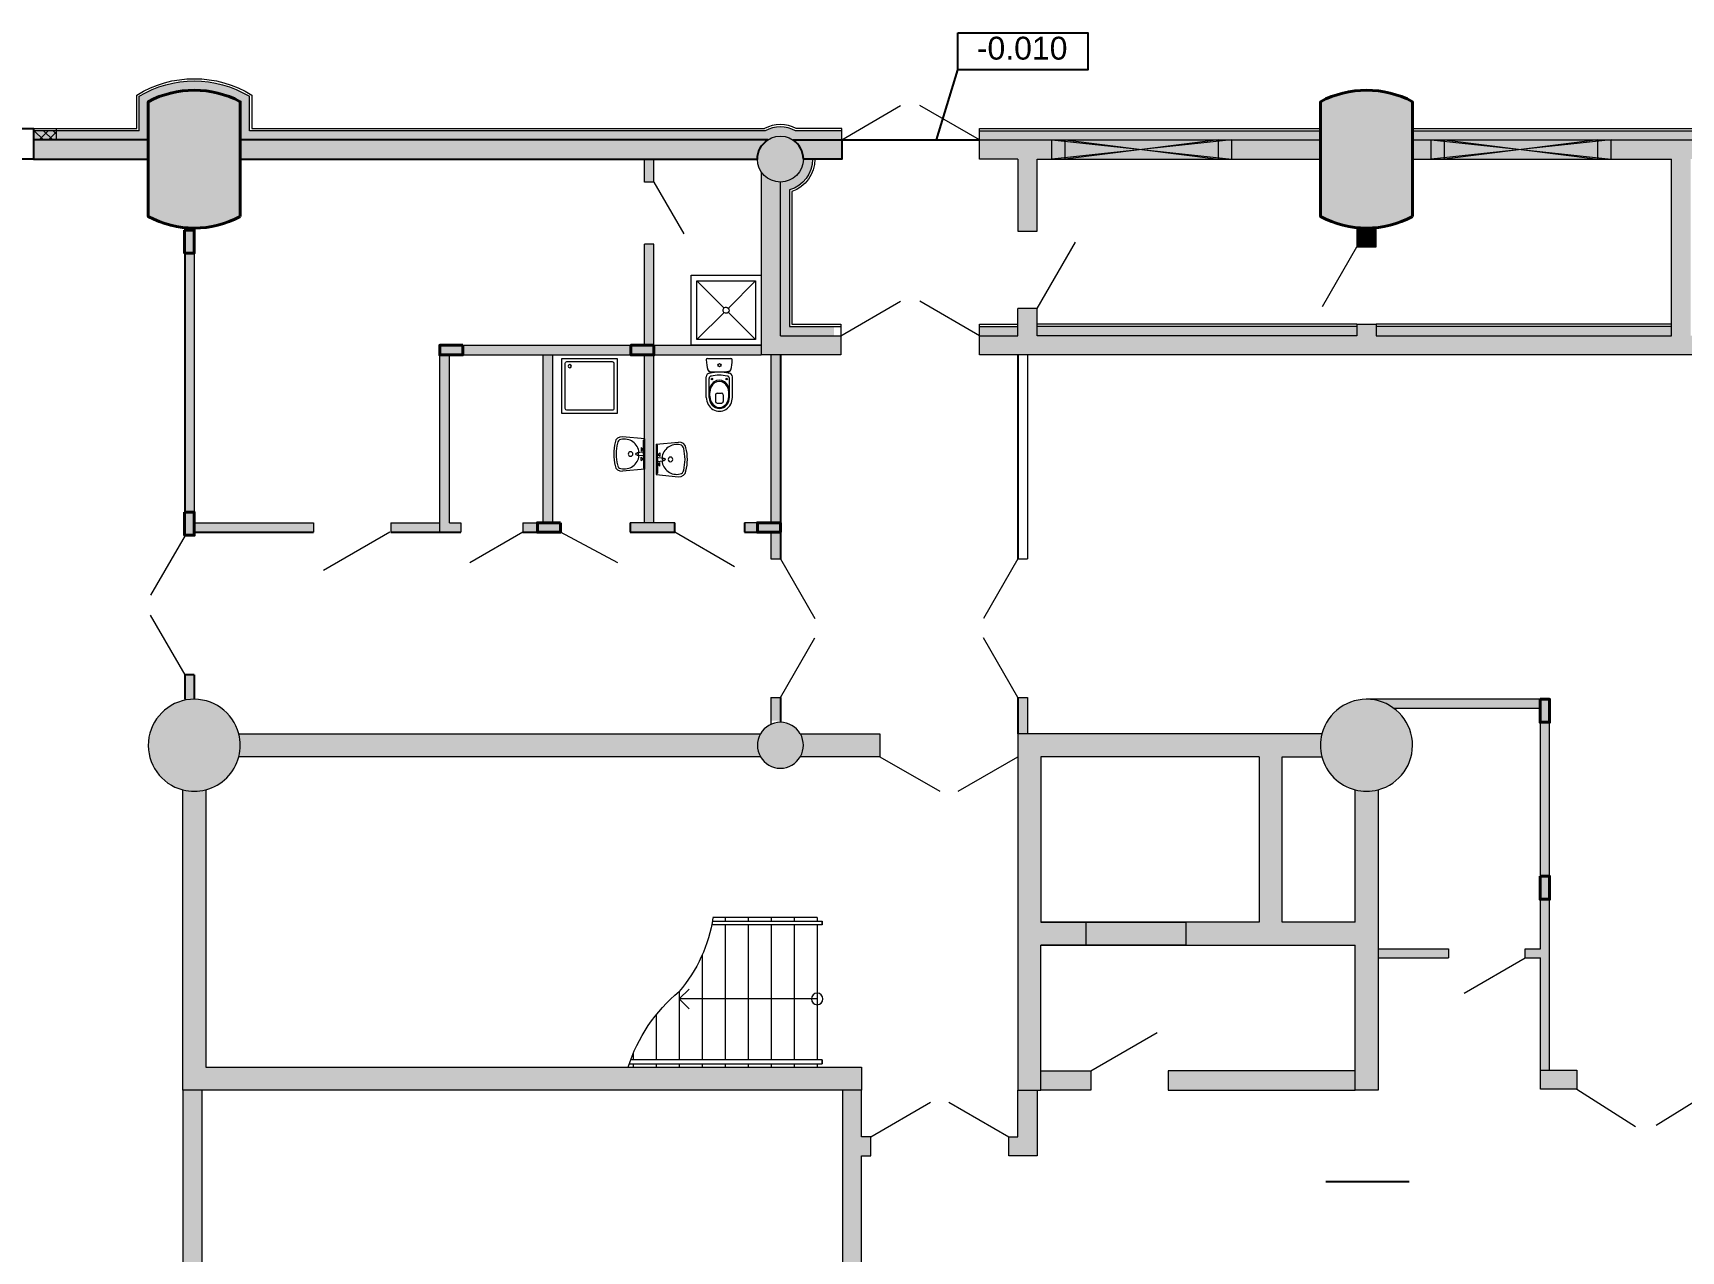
# Model space of a CAD drawing. Header units: millimetres. Extents: x 72919 to 485785, y -53256 to 338519.
# Drawn here: x 303880 to 325390, y 233304 to 249202 of the extents above; entities that cross this region are included whole.
import ezdxf
from ezdxf.enums import TextEntityAlignment as Align

# ---------------------------------------------------------------- set-up
doc = ezdxf.new("R2010")
doc.units = ezdxf.units.MM
doc.linetypes.add('CONTI', pattern=[0])
for name, color, linetype, lineweight in [('door', 177, 'Continuous', 9), ('equipments', 137, 'CONTI', 20), ('lifts', 7, 'Continuous', 35), ('stairs', 4, 'Continuous', 5), ('wall', 5, 'Continuous', 40)]:
    doc.layers.add(name, color=color, linetype=linetype, lineweight=lineweight)
doc.styles.add('STW_ARIAL', font='arial.ttf')

# ---------------------------------------------------------------- blocks, each defined once
blk = doc.blocks.new('Пилон 1')
at = {"layer": 'wall', "lineweight": 9, "ltscale": 400, "true_color": 0x000000}
h = blk.add_hatch(color=18, dxfattribs=at)
h.dxf.hatch_style = 1
edge = h.paths.add_edge_path()
edge.add_line((600, -750), (600, 750))
edge.add_arc((0, -375), 1275, 61.9275, 118.0725)
edge.add_line((-600, 750), (-600, -750))
edge.add_arc((0, 375), 1275, 241.9275, 298.0725)
at = {"layer": 'wall', "color": 0, "ltscale": 400}
blk.add_lwpolyline([(600, -750), (600, 750, 0.25), (-600, 750), (-600, -750, 0.25), (600, -750)], format="xyb", dxfattribs=at)
blk = doc.blocks.new('цуа43')
at = {"color": 0, "lineweight": 18}
for p, q in [((-237671, 1311773), (-237671, 1311728)), ((-237371, 1311773), (-237371, 1311728)), ((-237071, 1311773), (-237071, 1311728)), ((-236771, 1311773), (-236771, 1311728)), ((-236471, 1311773), (-236471, 1311728)), ((-237671, 1311678), (-237671, 1309917)), ((-237371, 1311678), (-237371, 1309917)), ((-237071, 1311678), (-237071, 1309917)), ((-236771, 1311678), (-236771, 1309917)), ((-236471, 1311678), (-236471, 1309917)), ((-236171, 1311287), (-236171, 1309917)), ((-237671, 1310712), (-235871, 1310712)), ((-235871, 1310809), (-235871, 1309917)), ((-235571, 1310505), (-235571, 1309917)), ((-235271, 1310002), (-235271, 1309917)), ((-237671, 1309867), (-237671, 1309824)), ((-237371, 1309867), (-237371, 1309824)), ((-237071, 1309867), (-237071, 1309824)), ((-236771, 1309867), (-236771, 1309824)), ((-236471, 1309867), (-236471, 1309824)), ((-236171, 1309867), (-236171, 1309824)), ((-235871, 1309867), (-235871, 1309824)), ((-235571, 1309867), (-235571, 1309824)), ((-235271, 1309867), (-235271, 1309824))]:
    blk.add_line(p, q, dxfattribs=at)
at = {"color": 0}
for q in [(-235999, 1310839), (-235999, 1310584)]:
    blk.add_line((-235871, 1310712), q, dxfattribs=at)
at = {"color": 0, "ltscale": 100000}
for points in [[(-237736, 1311678), (-237736, 1311728)], [(-236304, 1311728), (-237736, 1311728), (-237736, 1311678), (-236295, 1311678)], [(-237671, 1311773), (-236311, 1311773)], [(-237736, 1309917), (-237736, 1309867)], [(-235220, 1309867), (-237736, 1309867), (-237736, 1309917), (-235238, 1309917)]]:
    blk.add_lwpolyline(points, dxfattribs=at)
at = {"color": 0, "lineweight": 18}
blk.add_circle((-237671, 1310712), 75.5, dxfattribs=at)
for centre, radius, start, end in [((-234418, 1312055), 1914, 188.4809, 220.614), ((-237218, 1309182), 2113, 17.6544, 50.3894)]:
    blk.add_arc(centre, radius, start, end, dxfattribs=at)
blk = doc.blocks.new('ваааа')
at = {"layer": 'equipments'}
for p, q in [((-369642, -1782120), (-369672, -1782444)), ((-369201, -1782120), (-369642, -1782120)), ((-369621, -1782139), (-369642, -1782120)), ((-369450, -1782139), (-369621, -1782139)), ((-369518, -1782170), (-369493, -1782145)), ((-369518, -1782170), (-369468, -1782170)), ((-369468, -1782170), (-369493, -1782145)), ((-369450, -1782139), (-369450, -1782154)), ((-369421, -1782139), (-369450, -1782139)), ((-369450, -1782154), (-369439, -1782231)), ((-369421, -1782139), (-369393, -1782139)), ((-369393, -1782154), (-369402, -1782231)), ((-369393, -1782139), (-369221, -1782139)), ((-369393, -1782139), (-369393, -1782154)), ((-369378, -1782170), (-369353, -1782145)), ((-369328, -1782170), (-369378, -1782170)), ((-369328, -1782170), (-369353, -1782145)), ((-369221, -1782139), (-369201, -1782120)), ((-369201, -1782120), (-369171, -1782444))]:
    blk.add_line(p, q, dxfattribs=at)
blk.add_circle((-369421, -1782231), 18.6, dxfattribs=at)
for centre, radius, start, end in [((-369425, -1782416), 213, 94.8865, 193.5636), ((-369418, -1782416), 213, 346.4205, 84.8429), ((-369572, -1782453), 100, 174.8668, 259.4494), ((-369421, -1782326), 33.3, 89.9999, 269.9999), ((-369421, -1782326), 33.3, 269.9999, 89.9999), ((-369271, -1782453), 100, 280.5504, 5.133), ((-369568, -1782454), 65, 190.4709, 259.3154), ((-369421, -1781831), 740, 256.7936, 269.992), ((-369418, -1781846), 691, 256.4574, 269.7643), ((-369424, -1781846), 691, 270.2355, 283.5424), ((-369421, -1781831), 740, 270.0079, 283.2062), ((-369274, -1782454), 65, 280.6844, 349.5289)]:
    blk.add_arc(centre, radius, start, end, dxfattribs=at)
blk = doc.blocks.new('цукенгш')
at = {"layer": 'equipments'}
for p, q in [((-371910, -1780247), (-371910, -1780840)), ((-371295, -1780226), (-371888, -1780226)), ((-371274, -1780840), (-371274, -1780247)), ((-371888, -1780861), (-371295, -1780861))]:
    blk.add_line(p, q, dxfattribs=at)
blk.add_lwpolyline([(-371952, -1780184), (-371952, -1780904), (-371232, -1780904), (-371232, -1780184)], close=True, dxfattribs=at)
blk.add_circle((-371334, -1780802), 21.2, dxfattribs=at)
for centre, start, end in [((-371888, -1780247), 90.0001, 180.0001), ((-371295, -1780247), 0.0001, 90.0001), ((-371888, -1780840), 180.0001, 270.0001), ((-371295, -1780840), 270.0001, 0.0001)]:
    blk.add_arc(centre, 21.2, start, end, dxfattribs=at)
blk = doc.blocks.new('пренпее')
at = {"layer": 'equipments'}
for p, q in [((-370214, -1782523), (-370482, -1782523)), ((-370214, -1782561), (-370462, -1782561)), ((-370229, -1782571), (-370278, -1782571)), ((-370269, -1782724), (-370269, -1782664)), ((-370249, -1782644), (-370160, -1782644)), ((-370249, -1782744), (-370161, -1782744)), ((-370141, -1782724), (-370140, -1782664)), ((-370214, -1782864), (-370483, -1782864)), ((-370214, -1782827), (-370463, -1782826)), ((-370229, -1782817), (-370278, -1782817))]:
    blk.add_line(p, q, dxfattribs=at)
for centre, radius in [((-370635, -1782690), 20), ((-370453, -1782597), 10), ((-370454, -1782790), 10)]:
    blk.add_circle(centre, radius, dxfattribs=at)
for centre, radius, start, end in [((-370703, -1782543), 20, 89.9389, 179.9389), ((-370721, -1783066), 543, 74.2418, 88.1438), ((-370482, -1782571), 47.9, 89.9389, 179.1236), ((-373897, -1782689), 3177, 357.2325, 2.6453), ((-370577, -1782566), 23.8, 8.4054, 81.4725), ((-371863, -1782691), 1316, 354.2712, 5.6067), ((-370541, -1782564), 12.3, 173.1661, 332.2117), ((-369976, -1782694), 568, 167.4216, 192.454), ((-370097, -1782694), 408, 165.0277, 194.8502), ((-370462, -1782591), 30, 89.9389, 179.9389), ((-370249, -1782664), 20, 89.9389, 179.9389), ((-370249, -1782724), 20, 179.9389, 269.9389), ((-370161, -1782724), 20, 269.9389, 359.9389), ((-370160, -1782664), 20, 359.9389, 89.9389), ((-370704, -1782843), 20, 179.9389, 269.9389), ((-370720, -1782320), 543, 271.7341, 285.6361), ((-370577, -1782819), 23.8, 278.4054, 351.4725), ((-370542, -1782821), 12.2, 24.5514, 187.3037), ((-370483, -1782816), 47.9, 179.9389, 269.9389), ((-370463, -1782796), 30, 179.9389, 269.9389)]:
    blk.add_arc(centre, radius, start, end, dxfattribs=at)
for centre, major_axis, ratio, start_param, end_param in [((-370214, -1782694), (180, 0), 0.945693, 4.712389, 7.853982), ((-370282, -1782694), (158, 0), 0.838996, 1.570796, 4.712389), ((-370278, -1782694), (146, 0), 0.838114, 1.570796, 4.712389), ((-370229, -1782694), (146, 0), 0.838114, 4.712389, 7.853982), ((-370214, -1782694), (143, 0), 0.925942, -1.570796, 1.570796)]:
    blk.add_ellipse(centre, major_axis=major_axis, ratio=ratio, start_param=start_param, end_param=end_param, dxfattribs=at)
blk = doc.blocks.new('Душевая кабинка-2D - Душевая кабинка-2D-197584-Уровень 1')
at = {"layer": 'equipments'}
for p, q in [((915, 0), (0, 0)), ((0, 0), (0, -915)), ((915, -915), (915, 0)), ((430, -430), (75, -75)), ((840, -75), (75, -75)), ((75, -75), (75, -840)), ((485, -430), (840, -75)), ((840, -840), (840, -75)), ((75, -840), (429, -486)), ((840, -840), (486, -486)), ((75, -840), (840, -840)), ((0, -915), (915, -915))]:
    blk.add_line(p, q, dxfattribs=at)
for start, end in [(0, 180), (180, 0)]:
    blk.add_arc((457, -457), 40, start, end, dxfattribs=at)
blk = doc.blocks.new('сердечник для 125')
at = {"lineweight": 40, "ltscale": 200, "true_color": 0x000000}
h = blk.add_hatch(color=18, dxfattribs=at)
h.dxf.hatch_style = 1
h.paths.add_polyline_path([(-779283, 728683), (-779583, 728683), (-779583, 728558), (-779283, 728558)])
at = {"color": 18, "lineweight": 40, "true_color": 0x000000}
blk.add_lwpolyline([(-779283, 728683), (-779583, 728683), (-779583, 728558), (-779283, 728558)], close=True, dxfattribs=at)
at = {"ltscale": 0.740741}
for points in [[(-779408, 728682), (-779408, 728683)], [(-779283, 728558), (-779283, 728558)]]:
    blk.add_lwpolyline(points, dxfattribs=at)

msp = doc.modelspace()

# ---------------------------------------------------------------- hatches: boundary and pattern name
at = {"ltscale": 500, "true_color": 0x000000}
h = msp.add_hatch(color=18, dxfattribs=at)
h.dxf.hatch_style = 1
h.paths.add_polyline_path([(303885.43379, 247554.99944), (305385.43379, 247554.99944), (305385.43379, 247804.99944), (303885.43379, 247804.99944)])
edge = h.paths.add_edge_path()
edge.add_line((306585.43379, 247554.99944), (313335.43379, 247554.99944))
edge.add_arc((313635.43379, 247554.99944), 300, 123.557309762, 180, ccw=False)
edge.add_line((313469.60255, 247804.99944), (306585.43379, 247804.99944))
edge.add_line((306585.43379, 247804.99944), (306585.43379, 247554.99944))
edge = h.paths.add_edge_path()
edge.add_line((313801.26502, 247804.99944), (314435.79482, 247804.99944))
edge.add_line((314435.79482, 247804.99944), (314435.79482, 247554.99944))
edge.add_line((314435.79482, 247554.99944), (313935.43379, 247554.99944))
edge.add_arc((313635.43379, 247554.99944), 300, 0, 56.442690238)
h = msp.add_hatch(color=18, dxfattribs=at)
h.dxf.hatch_style = 1
edge = h.paths.add_edge_path()
edge.add_arc((313635.43379, 247554.99944), 300, 0, 360)
h = msp.add_hatch(color=18, dxfattribs=at)
h.dxf.hatch_style = 1
edge = h.paths.add_edge_path()
edge.add_line((316735.43379, 245604.99944), (316735.43379, 245249.90421))
edge.add_line((316735.43379, 245249.90421), (316235.79482, 245249.90421))
edge.add_line((316235.79482, 245249.90421), (316235.79482, 244999.99944))
edge.add_line((316235.79482, 244999.99944), (336810.43379, 244999.99944))
edge.add_arc((336810.43379, 180914.99944), 64085, 85.6788121168, 90, ccw=False)
edge.add_line((341639.07698, 244817.82747), (341256.89636, 239961.76227))
edge.add_arc((341438.73584, 239723.15296), 300, 75.905931782, 127.31031473, ccw=False)
edge.add_line((341511.79022, 240014.12213), (342065.58528, 247050.75548))
edge.add_line((342065.58528, 247050.75548), (341822.02047, 247142.34489))
edge.add_line((341822.02047, 247142.34489), (341658.69185, 245067.05801))
edge.add_arc((336810.43379, 180914.99944), 64335, 85.6781172668, 89.9999999998)
edge.add_line((336810.43379, 245249.99944), (336710.43379, 245249.99944))
edge.add_line((336710.43379, 245249.99944), (336710.43379, 245399.99944))
edge.add_line((336710.43379, 245399.99944), (336460.43379, 245399.99944))
edge.add_line((336460.43379, 245399.99944), (336460.43379, 245249.99944))
edge.add_line((336460.43379, 245249.99944), (333135.43379, 245249.99944))
edge.add_line((333135.43379, 245249.99944), (333135.43379, 245399.99944))
edge.add_line((333135.43379, 245399.99944), (332885.43379, 245399.99944))
edge.add_line((332885.43379, 245399.99944), (332885.43379, 245249.99944))
edge.add_line((332885.43379, 245249.99944), (329560.43379, 245249.99944))
edge.add_line((329560.43379, 245249.99944), (329560.43379, 245399.99944))
edge.add_line((329560.43379, 245399.99944), (329310.43379, 245399.99944))
edge.add_line((329310.43379, 245399.99944), (329310.43379, 245249.99944))
edge.add_line((329310.43379, 245249.99944), (325515.43379, 245249.99944))
edge.add_line((325515.43379, 245249.99944), (325515.43379, 247554.99944))
edge.add_line((325515.43379, 247554.99944), (328260.43379, 247554.99944))
edge.add_line((328260.43379, 247554.99944), (328394.60255, 247804.99944))
edge.add_line((328394.60255, 247804.99944), (321885.43379, 247804.99944))
edge.add_line((321885.43379, 247804.99944), (321885.43379, 247554.99944))
edge.add_line((321885.43379, 247554.99944), (325265.43379, 247554.99944))
edge.add_line((325265.43379, 247554.99944), (325265.43379, 245249.99944))
edge.add_line((325265.43379, 245249.99944), (321410.43379, 245249.99944))
edge.add_line((321410.43379, 245249.99944), (321410.43379, 245399.99944))
edge.add_line((321410.43379, 245399.99944), (321160.43379, 245399.99944))
edge.add_line((321160.43379, 245399.99944), (321160.43379, 245249.99944))
edge.add_line((321160.43379, 245249.99944), (316985.43379, 245249.99944))
edge.add_line((316985.43379, 245249.99944), (316985.43379, 245604.99944))
edge.add_line((316985.43379, 245604.99944), (316735.43379, 245604.99944))
h.paths.add_polyline_path([(329476.26502, 247804.99944), (329610.43379, 247554.99944), (332885.43379, 247554.99944), (332885.43379, 246409.99944), (333135.43379, 246409.99944), (333135.43379, 247554.99944), (335985.43379, 247554.99944), (335985.43379, 247804.99944)])
h = msp.add_hatch(color=18, dxfattribs=at)
h.dxf.hatch_style = 1
h.paths.add_polyline_path([(316239.79482, 247804.99944), (320685.43379, 247804.99944), (320685.43379, 247554.99944), (316985.43379, 247554.99944), (316985.43379, 246614.99944), (316735.43379, 246614.99944), (316735.43379, 247554.99944), (316239.79482, 247554.99944)])
h = msp.add_hatch(color=18, dxfattribs=at)
h.dxf.hatch_style = 1
h.paths.add_polyline_path([(316239.79482, 247804.99944), (320685.43379, 247804.99944), (320685.43379, 247554.99944), (316985.43379, 247554.99944), (316985.43379, 246614.99944), (316735.43379, 246614.99944), (316735.43379, 247554.99944), (316239.79482, 247554.99944)])
h = msp.add_hatch(color=18, dxfattribs=at)
h.dxf.hatch_style = 1
h.paths.add_polyline_path([(311860.43376, 247554.99931), (311860.43379, 247257.21515), (311985.45303, 247257.24781), (311985.45301, 247554.99957)])
h = msp.add_hatch(color=18, dxfattribs=at)
h.dxf.hatch_style = 1
h.paths.add_polyline_path([(313385.43377, 247389.16823), (313385.43377, 244999.99944), (314425.79482, 244999.99944), (314425.79482, 245249.99944), (313635.43379, 245249.99944), (313635.43379, 247254.99944)])
h = msp.add_hatch(color=18, dxfattribs=at)
h.dxf.hatch_style = 1
h.paths.add_polyline_path([(321285.43379, 246654.99944, -0.024554171), (321160.43379, 246661.14169), (321160.43379, 246409.99944), (321285.43379, 246409.99944)])
h.paths.add_polyline_path([(321410.43379, 246661.14169, -0.024554171), (321285.43379, 246654.99944), (321285.43379, 246409.99944), (321410.43379, 246409.99944)])
h = msp.add_hatch(color=18, dxfattribs=at)
h.dxf.hatch_style = 1
h.paths.add_polyline_path([(305860.36544, 246327.86103), (305860.30704, 242944.9843), (305985.32628, 242945.01696), (305985.38468, 246327.86129)])
h = msp.add_hatch(color=18, dxfattribs=at)
h.dxf.hatch_style = 1
h.paths.add_polyline_path([(309190.22575, 242810.03445), (309195.22405, 242810.01685), (309195.22405, 245124.99943), (311860.30663, 245125.20819), (311865.43378, 246445.34751), (311985.43378, 246445.34752), (311985.43377, 245124.99928), (313385.43377, 245124.99928), (313385.43379, 244999.99944), (313635.43379, 244999.99944), (313635.43379, 242339.8972), (313510.43379, 242339.8972), (313510.43379, 242684.99944), (313165.88046, 242684.99944), (313165.88046, 242810.01685), (313510.43379, 242810.01685), (313510.43378, 244999.99944), (311985.43378, 244999.99944), (311985.43378, 242810.01685), (312255.88046, 242810.01685), (312255.88046, 242684.99944), (311674.88046, 242684.99944), (311674.88046, 242810.01685), (311865.43378, 242810.01685), (311865.43378, 244999.99944), (310665.25079, 244999.99944), (310665.25079, 242810.01685), (310764.88046, 242810.01685), (310764.88046, 242684.99944), (310274.88046, 242684.99944), (310274.88046, 242810.01685), (310545.2508, 242810.01685), (310545.2508, 244999.99943), (309315.22405, 244999.99943), (309315.22405, 242810.01685), (309464.88046, 242810.01685), (309464.88046, 242684.99944), (309190.22575, 242685.01704)])
h.paths.add_polyline_path([(307532.99053, 242810.01685), (307532.99053, 242684.99944), (307539.99053, 242684.99944), (307539.99053, 242810.01685)])
h = msp.add_hatch(color=18, dxfattribs=at)
h.dxf.hatch_style = 1
h.paths.add_polyline_path([(305985.43392, 242682.17102), (307540.00686, 242682.11262), (307539.9742, 242807.13186), (305985.43366, 242807.19026)])
h = msp.add_hatch(color=18, dxfattribs=at)
h.dxf.hatch_style = 1
h.paths.add_polyline_path([(308549.99066, 242682.17102), (309190.24038, 242682.11262), (309190.20772, 242807.13186), (308549.9904, 242807.19026)])
h = msp.add_hatch(color=18, dxfattribs=at)
h.dxf.hatch_style = 1
h.paths.add_polyline_path([(305855.4354, 240824.99931), (305855.43542, 240499.38545), (305980.45466, 240499.41811), (305980.45464, 240824.99957)])
h = msp.add_hatch(color=18, dxfattribs=at)
h.dxf.hatch_style = 1
h.paths.add_polyline_path([(306135.43266, 239323.82301, -0.126967821), (305835.43354, 239323.82278), (305835.43354, 235405.71775), (314695.10631, 235405.22451), (314695.10631, 235704.72885), (306135.43266, 235704.72703)])
h.paths.add_polyline_path([(306567.06518, 240053.22108, 1.7537420846), (305835.43354, 239323.82278, 0.1260941092), (306133.43266, 239323.31048, 0.2739200187), (306566.66624, 239755.22102, 0.1260944473)])
h.paths.add_polyline_path([(313375.80747, 240055.22146), (306566.55184, 240055.22111, -0.1269682562), (306566.66624, 239755.22102), (313375.43337, 239755.22091, -0.2679500065)])
h.paths.add_polyline_path([(313896.19576, 240053.22108, 0.5790818741), (313375.80747, 240055.22146, 0.2679500065), (313375.43337, 239755.22091, 0.5781808905), (313895.42185, 239755.2209, 0.2658910798)])
h.paths.add_polyline_path([(314935.43253, 240055.22154), (313895.04773, 240055.22149, -0.2679500434), (313895.42185, 239755.2209), (314935.43253, 239755.22088)])
h.paths.add_polyline_path([(320704.3146, 240055.22108), (316735.43216, 240055.22121), (316735.4329, 239755.22121), (316735.43253, 235405.22495), (317035.44316, 235405.38605), (317035.44316, 237294.986), (317625.44323, 237294.986), (321135.43379, 237294.986), (321135.43379, 235405.11182), (321435.43379, 235405.09478), (321435.43379, 239323.82301, -0.1269682081), (321135.43379, 239323.82301), (321135.43379, 237595.0353), (320185.44347, 237595.0353), (320185.44347, 239755.22086), (320704.20025, 239755.22086, -0.1269683124)])
h.paths.add_polyline_path([(319885.44323, 239755.22086), (319885.44323, 237595.0353), (317035.44323, 237595.0353), (317035.44323, 239755.22086)], flags=16)
h.paths.add_polyline_path([(320704.3146, 240055.22108, 0.1269683124), (320704.20025, 239755.22086, 0.2729956962), (321135.43379, 239323.82301, 0.1260944963), (321433.43379, 239323.31048, 1.7537401925)])
h = msp.add_hatch(color=18, dxfattribs=at)
h.dxf.hatch_style = 1
h.paths.add_polyline_path([(313505.4354, 240529.89707), (313505.43542, 240225.42809), (313630.45466, 240225.46074), (313630.45464, 240529.89733)])
h = msp.add_hatch(color=18, dxfattribs=at)
h.dxf.hatch_style = 1
h.paths.add_polyline_path([(316730.43377, 240529.89707), (316730.4338, 240055.20489), (316855.45304, 240055.23754), (316855.45302, 240529.89733)])
h = msp.add_hatch(color=18, dxfattribs=at)
h.dxf.hatch_style = 1
h.paths.add_polyline_path([(323674.89679, 240504.99944), (321301.74479, 240504.99944, -0.1554377598), (321645.80311, 240384.99944), (323554.91681, 240384.99944), (323554.94951, 240132.9742), (323674.91588, 240359.23731)])
h.paths.add_polyline_path([(323674.91588, 240359.23731), (323554.94951, 240132.9742), (323554.97909, 239904.99944), (323674.97537, 239904.99944)])
h.paths.add_polyline_path([(323674.97537, 239904.99944), (323554.97909, 239904.99944), (323555.32353, 237250.10206), (323355.19219, 237250.10206), (323355.19219, 237130.10206), (323555.3391, 237130.10206), (323555.53047, 235665.0027), (323675.53068, 235665.0027)])
h = msp.add_hatch(color=18, dxfattribs=at)
h.dxf.hatch_style = 1
h.paths.add_polyline_path([(322355.19219, 237250.10206), (321435.43379, 237250.10206), (321435.43379, 237130.10206), (322355.19219, 237130.10206)])
h.paths.add_polyline_path([(321135.43379, 235655.38605), (318695.43379, 235655.38605), (318695.43379, 235405.38605), (321135.43379, 235405.38605)])
h = msp.add_hatch(color=18, dxfattribs=at)
h.dxf.hatch_style = 1
h.paths.add_polyline_path([(317350.35331, 235655.38605), (317035.44316, 235655.38605), (317035.44316, 235405.38605), (317565.00324, 235405.38605, 0.1389502966)])
h.paths.add_polyline_path([(317685.43379, 235655.38605), (317350.35331, 235655.38605, -0.1389502966), (317565.00324, 235405.38605), (317685.43379, 235405.38605)])
h.paths.add_polyline_path([(316985.43379, 235405.3592), (316735.43379, 235405.09468), (316735.43379, 234795.09468), (316615.26942, 234795.09468), (316615.26942, 234699.82668, 0.1702955707), (316985.43379, 234548.14957)])
h.paths.add_polyline_path([(316615.26942, 234699.82668), (316615.26942, 234545.09468), (316985.43379, 234545.09468), (316985.43379, 234548.14957, -0.1702955707)])
h = msp.add_hatch(color=18, dxfattribs=at)
h.dxf.hatch_style = 1
h.paths.add_polyline_path([(324030.43365, 235665.00272), (323555.53047, 235665.0027), (323555.56313, 235415.0027), (324030.43392, 235415.00272)])
h = msp.add_hatch(color=18, dxfattribs=at)
h.dxf.hatch_style = 1
h.paths.add_polyline_path([(305835.43354, 235405.71775), (305835.43354, 232514.80693), (306085.43354, 232537.84224), (306085.43354, 235405.4961)])
h = msp.add_hatch(color=18, dxfattribs=at)
h.dxf.hatch_style = 1
edge = h.paths.add_edge_path()
edge.add_line((314815.26942, 234795.09468), (314695.10631, 234795.22451))
edge.add_line((314695.10631, 234795.22451), (314695.10631, 235405.22451))
edge.add_line((314695.10631, 235405.22451), (314445.10631, 235405.22451))
edge.add_line((314445.10631, 235405.22451), (314445.10631, 232505.22451))
edge.add_line((314445.10631, 232505.22451), (313801.26852, 232505.09468))
edge.add_arc((313635.43228, 232255.098), 300, -0.000634523, 56.441542693, ccw=False)
edge.add_line((313935.43228, 232255.09468), (314695.10631, 232255.22451))
edge.add_line((314695.10631, 232255.22451), (314695.10631, 234545.22451))
edge.add_line((314695.10631, 234545.22451), (314815.26942, 234545.09468))
edge.add_line((314815.26942, 234545.09468), (314815.26942, 234795.09468))
edge = h.paths.add_edge_path()
edge.add_line((313469.59603, 232505.09468), (310385.3604, 232505.09468))
edge.add_line((310385.3604, 232505.09468), (310005.3604, 232505.09468))
edge.add_line((310005.3604, 232505.09468), (307625.38653, 232505.09468))
edge.add_line((307625.38653, 232505.09468), (307625.3894, 232255.09468))
edge.add_line((307625.3894, 232255.09468), (310005.3604, 232255.09468))
edge.add_line((310005.3604, 232255.09468), (310385.3604, 232255.09333))
edge.add_line((310385.3604, 232255.09333), (310385.3604, 232255.09468))
edge.add_line((310385.3604, 232255.09468), (313335.43228, 232255.09468))
edge.add_arc((313635.43228, 232255.098), 300, 123.558457551, 180.000634474, ccw=False)
h.paths.add_polyline_path([(310385.3604, 232254.99944), (310005.3604, 232254.99944), (310005.3604, 232255.09468), (310385.3604, 232255.09468)])
edge = h.paths.add_edge_path()
edge.add_line((306625.38653, 232505.09468), (306151.87652, 232505.09468))
edge.add_arc((305985.43531, 232255.50036), 300, -0.07748013, 56.302780835, ccw=False)
edge.add_line((306285.43503, 232255.09468), (306625.3894, 232255.09468))
edge.add_line((306625.3894, 232255.09468), (306625.38653, 232505.09468))
at = {"layer": 'wall', "lineweight": 18, "ltscale": 0.007407, "true_color": 0x000000}
h = msp.add_hatch(color=18, dxfattribs=at)
h.dxf.hatch_style = 1
edge = h.paths.add_edge_path()
edge.add_line((313436.68772, 247924.99944), (306705.43379, 247924.99944))
edge.add_line((306705.43379, 247924.99944), (306705.43379, 248374.83207))
edge.add_arc((305985.43379, 247179.99944), 1395, 58.927049028, 121.072950972)
edge.add_line((305265.43379, 248374.83207), (305265.43379, 247924.99944))
edge.add_line((305265.43379, 247924.99944), (303885.43379, 247924.99944))
edge.add_line((303885.43379, 247924.99944), (303885.43379, 247804.99944))
edge.add_line((303885.43379, 247804.99944), (305385.43379, 247804.99944))
edge.add_line((305385.43379, 247804.99944), (305385.43379, 248304.99944))
edge.add_arc((305985.43379, 247179.99944), 1275, 61.927513064, 118.072486936, ccw=False)
edge.add_line((306585.43379, 248304.99944), (306585.43379, 247804.99944))
edge.add_line((306585.43379, 247804.99944), (313469.60255, 247804.99944))
edge.add_arc((313635.43379, 247554.99944), 300, 56.442690238, 123.557309762, ccw=False)
edge.add_line((313801.26502, 247804.99944), (314425.79482, 247804.99944))
edge.add_line((314425.79482, 247804.99944), (314425.79482, 247924.99944))
edge.add_line((314425.79482, 247924.99944), (313834.17985, 247924.99944))
edge.add_arc((313635.43379, 247554.99944), 420, 61.757462816, 118.242537184)
h = msp.add_hatch(color=18, dxfattribs=at)
h.dxf.hatch_style = 1
h.paths.add_polyline_path([(320685.43379, 247924.99944), (316235.79482, 247924.99944), (316235.79482, 247804.99944), (320685.43379, 247804.99944)])
h = msp.add_hatch(color=18, dxfattribs=at)
h.dxf.hatch_style = 1
edge = h.paths.add_edge_path()
edge.add_line((335985.43379, 247924.99944), (329509.17985, 247924.99944))
edge.add_arc((329310.43379, 247554.99944), 420, 61.757462816, 118.242537184)
edge.add_line((329111.68772, 247924.99944), (328759.17985, 247924.99944))
edge.add_arc((328560.43379, 247554.99944), 420, 61.757462816, 118.242537184)
edge.add_line((328361.68772, 247924.99944), (321885.43379, 247924.99944))
edge.add_line((321885.43379, 247924.99944), (321885.43379, 247804.99944))
edge.add_line((321885.43379, 247804.99944), (328394.60255, 247804.99944))
edge.add_arc((328560.43379, 247554.99944), 300, 56.442690238, 123.557309762, ccw=False)
edge.add_line((328726.26502, 247804.99944), (329144.60255, 247804.99944))
edge.add_arc((329310.43379, 247554.99944), 300, 56.442690238, 123.557309762, ccw=False)
edge.add_line((329476.26502, 247804.99944), (335985.43379, 247804.99944))
edge.add_line((335985.43379, 247804.99944), (335985.43379, 247924.99944))
h = msp.add_hatch(color=18, dxfattribs=at)
h.dxf.hatch_style = 1
edge = h.paths.add_edge_path()
edge.add_line((314334.79482, 245369.90421), (313755.43379, 245369.90421))
edge.add_line((313755.43379, 245369.90421), (313755.43379, 247152.50721))
edge.add_arc((313635.43379, 247554.99944), 420, 286.601549599, 360)
edge.add_line((314055.43379, 247554.99944), (313935.43379, 247554.99944))
edge.add_arc((313635.43379, 247554.99944), 300, -90, 0, ccw=False)
edge.add_line((313635.43379, 247254.99944), (313635.43379, 245249.90421))
edge.add_line((313635.43379, 245249.90421), (314334.79482, 245249.90421))
edge.add_line((314334.79482, 245249.90421), (314334.79482, 245369.90421))
h = msp.add_hatch(color=18, dxfattribs=at)
h.dxf.hatch_style = 1
h.paths.add_polyline_path([(316735.43379, 245369.90421), (316239.79482, 245369.90421), (316239.79482, 245249.90421), (316735.43379, 245249.90421)])
h = msp.add_hatch(color=18, dxfattribs=at)
h.dxf.hatch_style = 1
h.paths.add_polyline_path([(321160.43379, 245369.99944), (316985.43379, 245369.99944), (316985.43379, 245249.99944), (321160.43379, 245249.99944)])
h = msp.add_hatch(color=18, dxfattribs=at)
h.dxf.hatch_style = 1
h.paths.add_polyline_path([(325265.43379, 245369.99944), (321410.43379, 245369.99944), (321410.43379, 245249.99944), (325265.43379, 245249.99944)])

# ---------------------------------------------------------------- linework, layer by layer
at = {"color": 18, "ltscale": 500, "true_color": 0x000000}
for p, q in [((305860.43379, 246654.99944), (305860.43379, 242644.99944)), ((313635.43379, 244999.99944), (313635.43379, 242339.8972)), ((305985.43379, 242685.01685), (305985.43379, 242644.99944)), ((311674.88046, 242810.01685), (311674.88046, 242685.01685)), ((311674.88046, 242685.01685), (312255.88046, 242685.01685)), ((312255.88046, 242685.01685), (312255.88046, 242810.01685)), ((313165.88046, 242810.01685), (313165.88046, 242685.01685)), ((313165.88046, 242685.01685), (313635.43379, 242685.01685)), ((320754.16985, 234209.57022), (321840.20925, 234209.57022))]:
    msp.add_line(p, q, dxfattribs=at)
for points in [[(315952.96251, 249201.76785), (317648.06803, 249201.76494), (317648.06721, 248722.36525), (315952.96169, 248722.36816)], [(301585.43379, 247554.99944), (301585.43379, 247954.99944), (303885.43379, 247954.99944), (303885.43379, 247554.99944)], [(303885.43379, 247554.99944), (305385.43379, 247554.99944), (305385.43379, 247804.99944), (303885.43379, 247804.99944)]]:
    msp.add_lwpolyline(points, close=True, dxfattribs=at)
for points in [[(315674.91963, 247804.99944), (315952.96169, 248722.36816)], [(314435.79482, 247804.99944), (316235.79482, 247804.99944)], [(316735.43216, 244999.99944), (316735.43216, 242339.89439)], [(305985.43379, 242644.99944), (305860.43379, 242644.99944)], [(305985.43379, 242685.01685), (307539.99053, 242685.01685)], [(308549.99053, 242685.01685), (309464.88046, 242685.01685)], [(310274.88046, 242685.01685), (310764.88046, 242685.01685)], [(305860.43379, 240824.99944), (305860.43379, 240504.99944)], [(305985.43379, 240824.99944), (305860.43379, 240824.99944)], [(305985.43379, 240824.99944), (305985.43379, 240504.99944)], [(313635.43379, 240529.8972), (313635.43379, 240204.8972)], [(316735.43216, 240529.90001), (316735.43216, 240055.22121)]]:
    msp.add_lwpolyline(points, dxfattribs=at)
for points in [[(306585.43379, 247554.99944), (313335.43379, 247554.99944, -0.2513806714), (313469.60255, 247804.99944), (306585.43379, 247804.99944)], [(313801.26502, 247804.99944), (314435.79482, 247804.99944), (314435.79482, 247554.99944), (313935.43379, 247554.99944, 0.2513806714)]]:
    msp.add_lwpolyline(points, format="xyb", close=True, dxfattribs=at)
at = {"layer": 'door', "linetype": 'ByBlock', "ltscale": 100}
for p, q in [((314435.79482, 247804.99944), (315205.27499, 248254.90018)), ((316235.79482, 247804.99944), (315456.37196, 248254.99944)), ((311985.45303, 247255.27567), (312375.31867, 246580.00857)), ((316985.43379, 245604.99944), (317485.43379, 246471.02485)), ((314425.79482, 245249.99944), (315205.27499, 245699.90018)), ((316235.79482, 245249.99944), (315456.37196, 245699.99944)), ((322561.31411, 236671.75633), (323355.1922, 237130.10206))]:
    msp.add_line(p, q, dxfattribs=at)
at = {"layer": 'door'}
for p, q in [((320710.52902, 245630.57658), (321160.52902, 246409.99944)), ((308538.92979, 242685.01685), (307672.90438, 242185.01685)), ((310274.88046, 242684.99944), (309582.06014, 242284.99944)), ((311512.70079, 242284.99944), (310764.88046, 242684.99944)), ((313035.30333, 242234.99944), (312255.88046, 242684.99944))]:
    msp.add_line(p, q, dxfattribs=at)
at = {"layer": 'door', "linetype": 'ByBlock'}
for p, q in [((305865.43379, 242644.99944), (305415.43379, 241865.57658)), ((313635.43379, 242339.8972), (314085.43379, 241560.47434)), ((316735.43379, 242339.8972), (316285.43379, 241560.47434)), ((305865.43379, 240824.99944), (305415.43379, 241604.42231)), ((313635.43379, 240529.8972), (314085.43379, 241309.32006)), ((316735.43379, 240529.8972), (316285.43379, 241309.32006)), ((314935.43253, 239755.22088), (315714.85539, 239305.22088)), ((315956.00967, 239305.22088), (316735.43253, 239755.22088)), ((317685.43379, 235655.38605), (318551.45919, 236155.38605)), ((324030.43379, 235415.00271), (324795.84467, 234929.88654)), ((325830.43379, 235415.0027), (325064.97265, 234941.64317)), ((314815.26942, 234795.09468), (315594.69228, 235245.09468)), ((315835.84656, 235245.09468), (316615.26942, 234795.09468))]:
    msp.add_line(p, q, dxfattribs=at)
at = {"layer": 'lifts', "color": 0, "lineweight": 15, "ltscale": 100}
msp.add_lwpolyline([(317625.43379, 237595.0353), (318925.43379, 237595.0353), (318925.43379, 237295.0353), (317625.43379, 237295.0353)], close=True, dxfattribs=at)
at = {"layer": 'wall', "color": 18, "lineweight": 18, "ltscale": 0.007407, "true_color": 0x000000}
for p, q in [((303885.43379, 247804.99944), (305385.43379, 247804.99944)), ((306585.43379, 247804.99944), (313469.60255, 247804.99944)), ((313436.68772, 247924.99944), (306705.43379, 247924.99944)), ((316235.79482, 247954.99944), (320685.43379, 247954.99944)), ((316235.79482, 247804.99944), (316235.79482, 247954.99944)), ((316235.79482, 247924.99944), (320685.43379, 247924.99944)), ((321885.43379, 247804.99944), (328394.60255, 247804.99944)), ((306585.43379, 247554.99944), (313335.43379, 247554.99944)), ((311860.43378, 247255.34752), (311860.43378, 247555.09468)), ((311985.43378, 247255.34752), (311985.43378, 247555.09468)), ((313385.43377, 247389.16823), (313385.43378, 244999.99944)), ((316985.43379, 247554.99944), (320685.43379, 247554.99944)), ((321885.43379, 247554.99944), (325265.43379, 247554.99944)), ((305985.43379, 246654.99944), (305985.43379, 242685.01685)), ((311860.43378, 245124.99943), (311860.43378, 246445.34751)), ((311985.43378, 242810.01685), (311985.43378, 246445.34752)), ((313385.40703, 245821.6718), (313385.4184, 245821.6718)), ((316235.79482, 245249.99944), (316235.79482, 245399.99944)), ((309190.22405, 245124.99943), (311860.43378, 245124.99944)), ((309190.22405, 242685.01685), (309190.22405, 245124.99943)), ((309190.22405, 244999.99943), (311860.43378, 244999.99944)), ((309315.22405, 242810.01685), (309315.22405, 244999.99943)), ((310540.2508, 242810.01685), (310540.2508, 244999.99943)), ((310665.2508, 242810.01685), (310665.2508, 244999.99943)), ((311860.43378, 242810.01685), (311860.43378, 245000.06777)), ((311985.43378, 245124.99944), (313385.43378, 245124.99944)), ((311985.43378, 244999.99944), (313385.43378, 244999.99944)), ((313510.43379, 244999.99944), (313510.43379, 242809.94852)), ((312255.88046, 242810.01685), (311674.88046, 242810.01685)), ((313510.43379, 242810.01685), (313165.88046, 242810.01685)), ((313510.43379, 242685.01685), (313510.43379, 242339.8972)), ((313510.43379, 242339.8972), (313635.43379, 242339.8972)), ((316735.43379, 242339.8972), (316860.43379, 242339.8972)), ((313510.43379, 240529.8972), (313635.43379, 240529.8972)), ((316735.43216, 240529.90001), (316860.43216, 240529.90001)), ((320704.48634, 240055.22108), (316735.43216, 240055.22121)), ((316735.43216, 240055.22121), (316735.4329, 239755.22121)), ((316735.4329, 239755.22121), (316735.43253, 239755.22135)), ((316735.43253, 239755.22135), (316735.43253, 235405.22495)), ((319885.44323, 239755.22086), (317035.44323, 239755.22086)), ((317035.44323, 239755.22086), (317035.44323, 237595.0353)), ((320185.44347, 239755.22086), (320704.48641, 239755.22086)), ((321135.43379, 237595.0353), (321135.43379, 239324.10426)), ((321435.43379, 239324.10422), (321435.43379, 235405.09478)), ((317035.44316, 235405.38605), (317035.44316, 237294.986)), ((321135.43379, 235405.11182), (321135.43379, 237294.986)), ((321435.43379, 237130.10206), (322355.19219, 237130.10206)), ((321435.43391, 237250.10206), (322355.19219, 237250.10206)), ((322355.19219, 237250.10206), (322355.19219, 237130.10206)), ((323355.19219, 237130.10206), (323555.35576, 237130.10206)), ((323555.56313, 235415.0027), (323555.3391, 237130.10206)), ((316735.43253, 235405.22495), (317035.44316, 235405.38605)), ((321435.43379, 235405.09478), (321135.43379, 235405.11182))]:
    msp.add_line(p, q, dxfattribs=at)
at = {"layer": 'wall', "color": 18, "lineweight": 18, "ltscale": 0.007407, "true_color": 0x000000, "extrusion": (1, 0, 0)}
msp.add_line((304185.43379, 247954.99944), (304185.43379, 247804.99944), dxfattribs=at)
for points, elevation in [([(247954.99944, 0), (248391.66153, 0)], 305235.43379), ([(248304.99944, 0), (247804.99944, 0)], 305385.43379), ([(247924.99944, 0), (248374.83207, 0)], 306705.43379)]:
    msp.add_lwpolyline(points, dxfattribs=dict(at, elevation=elevation))
at = {"layer": 'wall', "color": 18, "lineweight": 18, "ltscale": 0.007407, "true_color": 0x000000}
for points in [[(305265.43379, 247924.99944), (305265.43379, 248374.83207)], [(306735.43379, 248391.66153), (306735.43379, 247954.99944), (313429.2785, 247954.99944)], [(303885.43379, 247954.99944), (305235.43379, 247954.99944)], [(305265.43379, 247924.99944), (303885.43379, 247924.99944)], [(303885.43379, 247804.99944), (303885.43379, 247924.99944)], [(305385.43379, 247804.99944), (303885.43379, 247804.99944)], [(303885.43379, 247804.99944), (303885.43379, 247554.99944), (305385.43379, 247554.99944)], [(303960.91323, 247804.99944), (304080.91323, 247924.99944)], [(304140.08789, 247804.99944), (304020.08789, 247924.99944)], [(304185.43379, 247883.39724), (304143.83158, 247924.99944)], [(313935.43379, 247554.99944), (314435.79482, 247554.99944), (314435.79482, 247804.99944), (313801.26502, 247804.99944)], [(316735.43379, 247554.99944), (316235.79482, 247554.99944), (316235.79482, 247804.99944), (320685.43379, 247804.99944)], [(316735.43379, 247554.99944), (316735.43379, 246614.99944), (316985.43379, 246614.99944), (316985.43379, 247554.99944)], [(321160.43379, 245399.99944), (321410.43379, 245399.99944), (321410.43379, 245249.99944), (325265.43379, 245249.99944), (325265.43379, 247554.99944)], [(311985.43378, 247255.34752), (311860.43378, 247255.34752)], [(313635.43379, 245249.90421), (313635.43379, 247254.99944)], [(321160.43379, 246661.14169), (321160.43379, 246409.99944), (321410.43379, 246409.99944), (321410.43379, 246661.14169)], [(311985.43378, 246445.34752), (311860.43378, 246445.34751)], [(336810.43379, 244999.99944), (316235.79482, 244999.99944), (316235.79482, 245249.90421), (316735.43379, 245249.90421), (316735.43379, 245604.99944)], [(321160.43379, 245399.99944), (321160.43379, 245249.99944), (316985.43379, 245249.99944), (316985.43379, 245604.99944), (316735.43379, 245604.99944)], [(313635.43379, 245249.90421), (314425.79482, 245249.99944), (314425.79482, 244999.99944), (313385.43379, 244999.99944)], [(316235.79482, 245399.90421), (316735.43379, 245399.90421)], [(316235.79482, 245369.90421), (316735.43379, 245369.90421)], [(321160.43379, 245399.99944), (316985.43379, 245399.99944)], [(321160.43379, 245369.99944), (316985.43379, 245369.99944)], [(325265.43379, 245399.99944), (321410.43379, 245399.99944)], [(325265.43379, 245369.99944), (321410.43379, 245369.99944)], [(316860.43216, 244999.99944), (316860.43216, 242339.8972)], [(305985.43379, 242810.01685), (307539.99053, 242810.01685)], [(307539.99053, 242809.99944), (307539.99053, 242685.01685)], [(308549.99053, 242810.01685), (309190.22405, 242810.01685)], [(308549.99053, 242809.99944), (308549.99053, 242684.99944)], [(309315.22405, 242810.01685), (309464.88046, 242810.01685)], [(309464.88046, 242810.01685), (309464.88046, 242685.01685)], [(310274.88046, 242810.01685), (310764.88046, 242810.01685)], [(310274.88046, 242810.01685), (310274.88046, 242685.01685)], [(310764.88046, 242810.01685), (310764.88046, 242685.01685)], [(313510.43379, 240529.8972), (313510.43379, 240177.61783)], [(316860.43216, 240529.90001), (316860.43216, 240055.22121)], [(323675.53068, 235665.0027), (323674.89679, 240504.99944), (321285.43379, 240504.99944)], [(323555.32353, 237250.10206), (323554.91681, 240384.99944), (321652.00574, 240384.99944)], [(306566.55184, 240055.22111), (313375.80747, 240055.22146)], [(313895.04773, 240055.22149), (314935.43253, 240055.22154), (314935.43253, 239755.22088), (313895.42185, 239755.2209)], [(316860.43216, 240055.22121), (316735.43216, 240055.22121)], [(313375.43337, 239755.22091), (306566.66624, 239755.22102)], [(319885.44323, 239755.22086), (319885.44323, 237595.0353), (317035.44323, 237595.0353)], [(321135.43379, 237595.0353), (320185.44347, 237595.0353), (320185.44347, 239755.22086)], [(306135.43266, 239323.82301), (306135.43266, 235704.72703), (314695.10631, 235704.72885), (314695.10631, 235405.22451), (305835.43354, 235405.71775), (305835.43354, 239323.82278)], [(317035.44323, 237595.0353), (317625.44323, 237595.0353)], [(317035.44316, 237294.986), (321135.43379, 237294.986)], [(317625.44323, 237294.986), (317035.44316, 237294.986)], [(323355.19219, 237130.10206), (323355.19219, 237250.10206), (323555.32353, 237250.10206)], [(323555.53047, 235665.00271), (324030.43365, 235665.00272), (324030.43392, 235415.00272), (323555.56313, 235415.00271)], [(305835.43354, 235405.4961), (305835.43354, 232514.80693)], [(306085.43354, 235405.4961), (306085.43354, 232537.84224)], [(313935.43379, 232255.09468), (314695.10631, 232255.22451), (314695.10631, 234545.22451), (314815.26942, 234545.09468), (314815.26942, 234795.09468), (314695.10631, 234795.22451), (314695.10631, 235405.22451), (314445.10631, 235405.22451), (314445.10631, 232505.22451), (313801.26502, 232505.09468)], [(316985.43379, 235405.09468), (316985.43379, 234545.09468), (316615.26942, 234545.09468), (316615.26942, 234795.09468), (316735.43379, 234795.09468), (316735.43379, 235405.09468), (316985.43379, 235405.3592)]]:
    msp.add_lwpolyline(points, dxfattribs=at)
at = {"layer": 'wall', "color": 18, "lineweight": 18, "ltscale": 0.007407, "true_color": 0x000000, "extrusion": (1, 4.65661e-13, 0), "elevation": 306585.43379}
msp.add_lwpolyline([(247804.99944, 0), (248304.99944, 0)], dxfattribs=at)
at = {"layer": 'wall', "color": 18, "lineweight": 18, "ltscale": 0.007407, "true_color": 0x000000, "extrusion": (1, -6.13121e-10, 0), "elevation": 303885.43363}
msp.add_lwpolyline([(247924.99963, 0), (247954.99963, 0)], dxfattribs=at)
at = {"layer": 'wall', "color": 18, "lineweight": 18, "ltscale": 0.007407, "true_color": 0x000000, "extrusion": (-0.707107, -0.707107, 0), "elevation": -390196.6141}
msp.add_lwpolyline([(39747.42306, 0), (39577.71743, 0)], dxfattribs=at)
at = {"layer": 'wall', "color": 18, "lineweight": 18, "ltscale": 0.007407, "true_color": 0x000000, "extrusion": (0.707107, -0.707107, 0), "elevation": 39795.72744}
msp.add_lwpolyline([(390244.91848, 0), (390387.43849, 0)], dxfattribs=at)
at = {"layer": 'wall', "color": 18, "lineweight": 18, "ltscale": 0.007407, "true_color": 0x000000}
for points in [[(314435.79482, 247804.99944), (314435.79482, 247954.99944), (313841.58907, 247954.99944, 0.242535625), (313429.2785, 247954.99944)], [(314435.79482, 247924.99944), (313834.17985, 247924.99944, 0.2515773027), (313436.68772, 247924.99944)], [(321885.43379, 247954.99944), (328354.2785, 247954.99944, -0.242535625), (328766.58907, 247954.99944), (329104.2785, 247954.99944, -0.242535625), (329516.58907, 247954.99944), (335985.43379, 247954.99944)], [(321885.43379, 247924.99944), (328361.68772, 247924.99944, -0.2515773027), (328759.17985, 247924.99944), (329111.68772, 247924.99944, -0.2515773027), (329509.17985, 247924.99944), (335985.43379, 247924.99944)], [(314055.43379, 247554.99944, -0.3316792666), (313755.43379, 247152.50721), (313755.43379, 245369.90421), (314425.79482, 245369.90421)], [(314085.43379, 247554.99944, -0.3178372452), (313785.43379, 247130.73538), (313785.43379, 245399.90421), (314425.79482, 245399.90421), (314425.79482, 245249.99944)]]:
    msp.add_lwpolyline(points, format="xyb", dxfattribs=at)
for points in [[(317177.76218, 247554.99944), (317177.76218, 247804.99944), (319527.76218, 247554.99944), (319527.76218, 247804.99944)], [(317352.76218, 247554.99944), (317352.76218, 247804.99944), (319352.76218, 247554.99944), (319352.76218, 247804.99944)], [(322127.76218, 247554.99944), (322127.76218, 247804.99944), (324477.76218, 247554.99944), (324477.76218, 247804.99944)], [(322302.76218, 247554.99944), (322302.76218, 247804.99944), (324302.76218, 247554.99944), (324302.76218, 247804.99944)], [(317035.44316, 235655.38605), (317685.43379, 235655.38605), (317685.43379, 235405.38605), (317035.44316, 235405.38605)], [(318695.43379, 235405.38605), (321135.43379, 235405.38605), (321135.43379, 235655.38605), (318695.43379, 235655.38605)]]:
    msp.add_lwpolyline(points, close=True, dxfattribs=at)
msp.add_circle((313635.43379, 247554.99944), 300, dxfattribs=at)
at = {"layer": 'wall', "color": 18, "lineweight": 18, "ltscale": 0.007407, "true_color": 0x000000, "extrusion": (0, 0, -1)}
for radius, start, end in [(1425, 58.243136128, 121.756863872), (1395, 58.927049029, 121.072950971)]:
    msp.add_arc((-305985.43379, 247179.99944), radius, start, end, dxfattribs=at)
at = {"layer": 'wall', "color": 18, "lineweight": 18, "ltscale": 0.007407, "true_color": 0x000000}
for centre, radius, start, end in [((305985.43379, 247179.99944), 1275, 61.927513071, 118.072486929), ((305985.43266, 239904.99944), 600.22167, 14.493902897, 255.528038485), ((321285.43379, 239904.99944), 600.22167, 284.472048825, 165.506099909), ((305985.43266, 239904.99944), 600.22167, 345.703203623, 14.296796377), ((313635.42761, 239904.8972), 300, 150.368953791, 209.58612662), ((313635.42761, 239904.8972), 300, 30.071541972, 149.928464003), ((313635.42761, 239904.8972), 300, 330.41387338, 29.631046209), ((321285.43379, 239904.99944), 600.22167, 165.703203623, 194.296796377), ((305985.43266, 239904.99944), 600.22167, 284.472048825, 345.549794401), ((313635.42761, 239904.8972), 300, 209.928638085, 330.071360014), ((321285.43379, 239904.99944), 600.22167, 194.450221083, 255.527951175), ((305985.43266, 239904.99944), 600.22167, 255.724896886, 284.274964198), ((321285.43379, 239904.99944), 600.22167, 255.725035802, 284.274964198)]:
    msp.add_arc(centre, radius, start, end, dxfattribs=at)

# ---------------------------------------------------------------- block references
at = {"layer": 'equipments', "extrusion": (0, 0, -1), "zscale": -1}
for name, p, rotation in [('Душевая кабинка-2D - Душевая кабинка-2D-197584-Уровень 1', (-312470.43334, 246039.99923), 269.9999868156924), ('цукенгш', (-2091689.07835, 616186.94425), 90)]:
    msp.add_blockref(name, p, dxfattribs=dict(at, rotation=rotation))
at = {"layer": 'equipments', "rotation": 270.3011895843549}
msp.add_blockref('пренпее', (2097454.38504, -116392.85794), dxfattribs=at)
at = {"layer": 'equipments', "xscale": 0.8999999999999997, "yscale": 0.8999999999999997, "zscale": 0.8999999999999997}
for p, rotation in [((1915774.1109, -88770.07363), 270.0000972233104), ((-1291893.24333, 576112.32474), 90.0000972233103)]:
    msp.add_blockref('ваааа', p, dxfattribs=dict(at, rotation=rotation))
at = {"layer": 'stairs', "color": 4, "lineweight": 18, "ltscale": 0.007407, "xscale": -1}
msp.add_blockref('цуа43', (76444.24568, -1074117.82717), dxfattribs=at)
at = {"layer": 'wall', "color": 18, "lineweight": 18, "ltscale": 0.007407, "true_color": 0x000000}
for name, p in [('Пилон 1', (305985.43379, 247554.99944)), ('Пилон 1', (321285.43379, 247554.99944)), ('сердечник для 125', (1088773.54552, -483557.67674)), ('сердечник для 125', (1091268.75643, -483557.67674)), ('сердечник для 125', (1090048.20267, -485872.65931)), ('сердечник для 125', (1092918.75644, -485872.72765))]:
    msp.add_blockref(name, p, dxfattribs=at)
for p, rotation in [((1034543.10995, 1025911.28023), 89.99999999999999), ((1034543.17829, 1022228.32328), 90), ((1052232.99622, 1019788.32328), 90), ((1052232.99622, 1017478.32652), 90)]:
    msp.add_blockref('сердечник для 125', p, dxfattribs=dict(at, rotation=rotation))

# ---------------------------------------------------------------- texts
at = {"color": 18, "ltscale": 500, "true_color": 0x000000, "style": 'STW_ARIAL'}
msp.add_text('-0.010', height=298.8, rotation=359.999901549, dxfattribs=at).set_placement((316791.06836, 249003.20063), align=Align.MIDDLE_CENTER)

doc.saveas('drawing.dxf')
